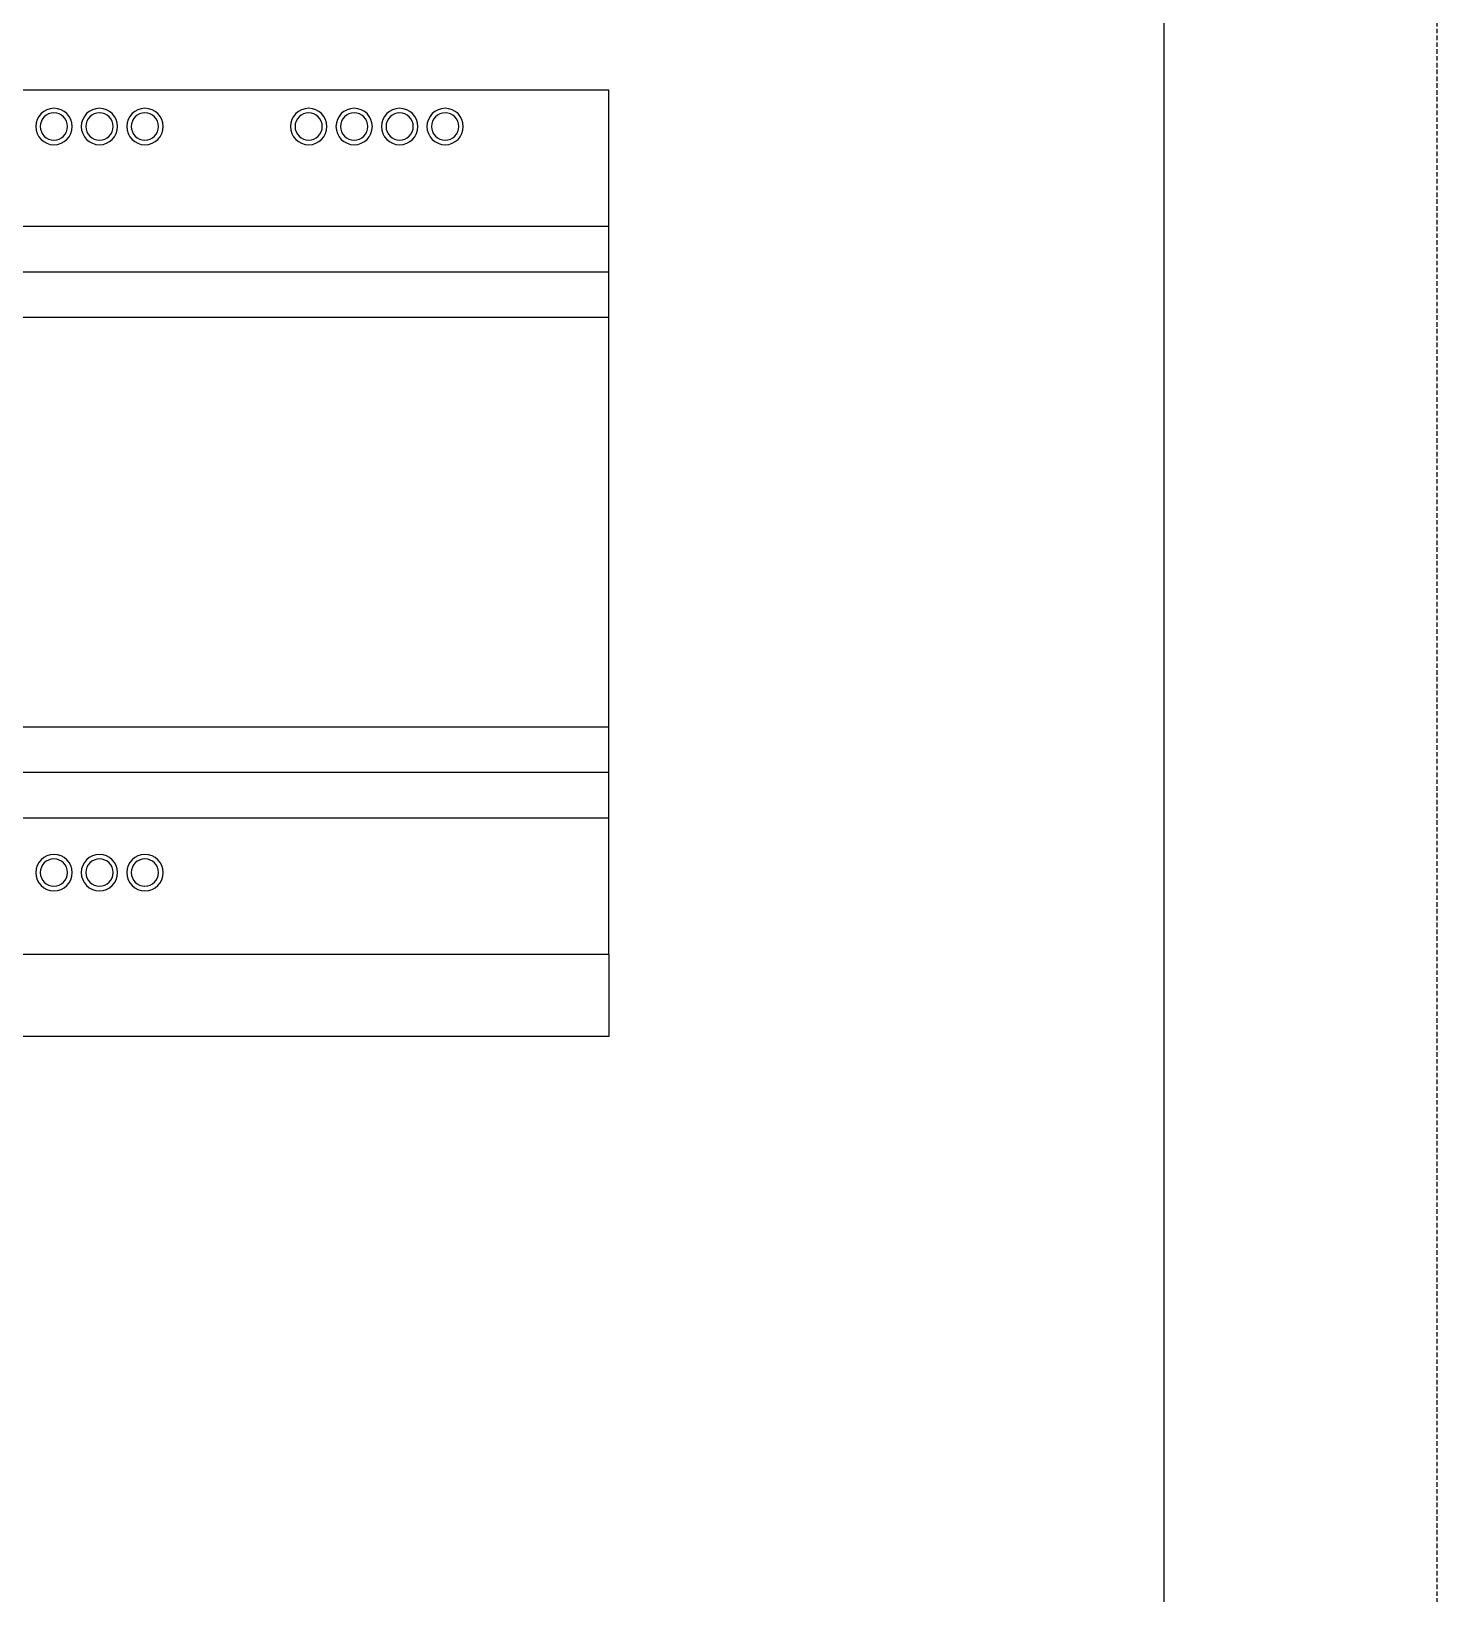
# Model space of a CAD drawing. Extents: x 232562 to 233162, y 326678 to 327978.
# Drawn here: x 233007.3 to 233161.8, y 326850.1 to 327021.9 of the extents above; entities that cross this region are included whole.
import ezdxf

# ---------------------------------------------------------------- set-up
doc = ezdxf.new("R2010")
doc.units = 0
doc.header["$MEASUREMENT"] = 0
doc.linetypes.add('DASHED', pattern=[0.75, 0.5, -0.25])
doc.layers.add('PV-115', color=7, linetype='Continuous')
doc.layers.add('布置图', color=30, linetype='Continuous')

# ---------------------------------------------------------------- blocks, each defined once
blk = doc.blocks.new('Manufacturer光辉PartName智能照明控制模块Series12位ShellFrameLimitingCurrentRemarkPartTypeMinCurrent0MaxCurrent0PolesMinPower0MaxPower0LibType2DelFlgfalseUpdateDate')
at = {"layer": 'PV-115'}
for p, q in [((108, 52), (-108, 52)), ((108, 37), (108, 52)), ((108, 37), (-108, 37)), ((108, 32), (108, 37)), ((108, 32), (-108, 32)), ((108, 27), (108, 32)), ((108, 27), (-108, 27)), ((108, -18), (108, 27)), ((108, -18), (-108, -18)), ((108, -23), (108, -18)), ((108, -23), (-108, -23)), ((108, -28), (108, -23)), ((108, -28), (-108, -28)), ((108, -43), (108, -28)), ((108, -43), (-108, -43)), ((108, -43), (108, -52)), ((108, -52), (-108, -52))]:
    blk.add_line(p, q, dxfattribs=at)
for centre, radius, start, end in [((47, 48), 2, 0, 180), ((52, 48), 2, 0, 180), ((57, 48), 2, 0, 180), ((75, 48), 2, 0, 180), ((80, 48), 2, 0, 180), ((85, 48), 2, 0, 180), ((90, 48), 2, 0, 180), ((47, 48), 1.5, 0, 180), ((52, 48), 1.5, 0, 180), ((57, 48), 1.5, 0, 180), ((75, 48), 1.5, 0, 180), ((80, 48), 1.5, 0, 180), ((85, 48), 1.5, 0, 180), ((90, 48), 1.5, 0, 180), ((47, 48), 2, 180, 0), ((47, 48), 1.5, 180, 0), ((52, 48), 2, 180, 0), ((52, 48), 1.5, 180, 0), ((57, 48), 2, 180, 0), ((57, 48), 1.5, 180, 0), ((75, 48), 2, 180, 0), ((75, 48), 1.5, 180, 0), ((80, 48), 2, 180, 0), ((80, 48), 1.5, 180, 0), ((85, 48), 2, 180, 0), ((85, 48), 1.5, 180, 0), ((90, 48), 2, 180, 0), ((90, 48), 1.5, 180, 0), ((47, -34), 2, 0, 180), ((47, -34), 1.5, 0, 180), ((52, -34), 2, 0, 180), ((52, -34), 1.5, 0, 180), ((57, -34), 2, 0, 180), ((57, -34), 1.5, 0, 180), ((47, -34), 2, 180, 0), ((47, -34), 1.5, 180, 0), ((52, -34), 2, 180, 0), ((52, -34), 1.5, 180, 0), ((57, -34), 2, 180, 0), ((57, -34), 1.5, 180, 0)]:
    blk.add_arc(centre, radius, start, end, dxfattribs=at)

msp = doc.modelspace()

# ---------------------------------------------------------------- linework, layer by layer
at = {"color": 2}
msp.add_lwpolyline([(232591.79, 327928.38), (233131.79, 327928.38), (233131.79, 326728.38), (232591.79, 326728.38)], close=True, dxfattribs=at)
at = {"layer": '布置图', "linetype": 'DASHED'}
msp.add_lwpolyline([(232561.79, 327978.38), (233161.79, 327978.38), (233161.79, 326678.38), (232561.79, 326678.38)], close=True, dxfattribs=at)

# ---------------------------------------------------------------- block references
msp.add_blockref('Manufacturer光辉PartName智能照明控制模块Series12位ShellFrameLimitingCurrentRemarkPartTypeMinCurrent0MaxCurrent0PolesMinPower0MaxPower0LibType2DelFlgfalseUpdateDate', (232962.79, 326963.38))

doc.saveas('drawing.dxf')
